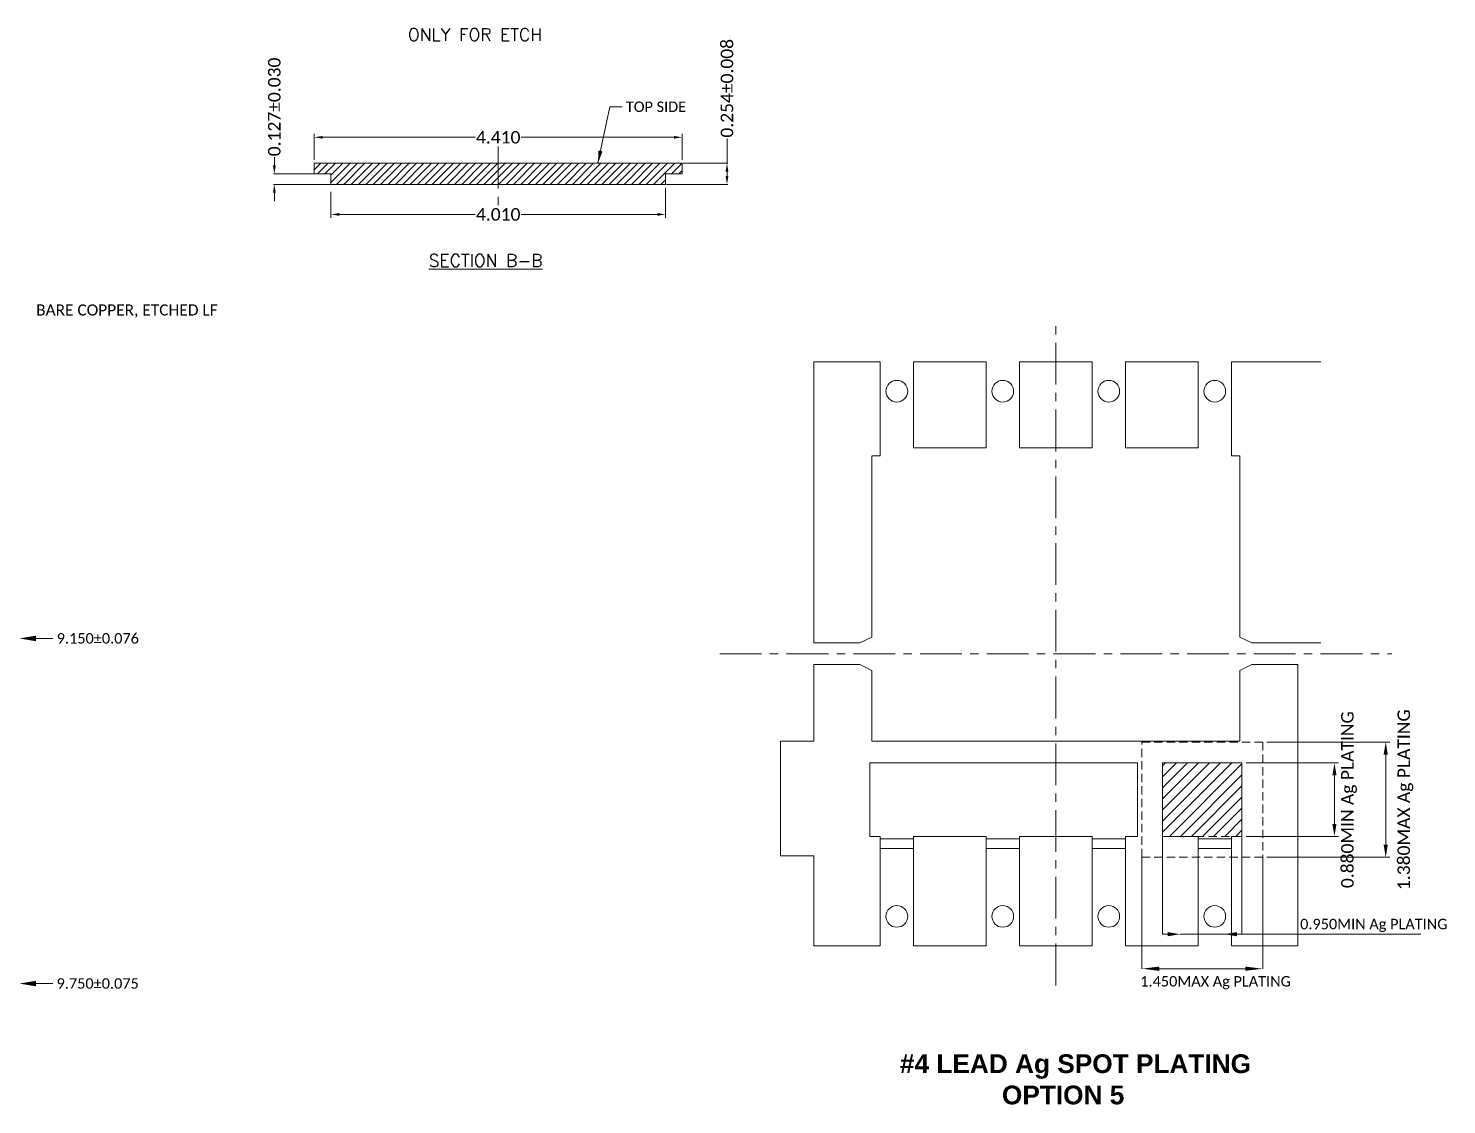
# Model space of a CAD drawing. Extents: x -92 to 604, y -481 to 70.
# Drawn here: x 163.2 to 503.1, y -480.7 to -222.8 of the extents above; entities that cross this region are included whole.
import ezdxf

# ---------------------------------------------------------------- set-up
doc = ezdxf.new("R2010")
doc.units = 0
doc.header["$LTSCALE"] = 8
doc.header["$MEASUREMENT"] = 0
doc.linetypes.add('CENTER', pattern=[2, 1.25, -0.25, 0.25, -0.25])
doc.linetypes.add('HIDDEN', pattern=[0.375, 0.25, -0.125])
doc.layers.get('0').update_dxf_attribs({"linetype": 'CONTINUOUS'})
doc.layers.get('DEFPOINTS').update_dxf_attribs({"linetype": 'CONTINUOUS'})
for name, color, linetype in [('CEN', 2, 'CENTER'), ('DIM', 7, 'CONTINUOUS'), ('LF-LINE', 1, 'CONTINUOUS')]:
    doc.layers.add(name, color=color, linetype=linetype)
doc.styles.add('ROMANS', font='ROMANS', dxfattribs={"height": 2.5})
doc.styles.add('SIMPLEX', font='SIMPLEX', dxfattribs={"height": 2.5})
doc.styles.get("Standard").update_dxf_attribs({"font": 'SIMPLEX', "height": 3})
doc.styles.add('样式 1', font='calibri.ttf', dxfattribs={"height": 2.5})
doc.styles.add('样式1', font='calibri.ttf', dxfattribs={"height": 3})
doc.dimstyles.new('DIM-B$0', dxfattribs={"dimscale": 4, "dimtxt": 0.1, "dimasz": 0.08, "dimexe": 0.05, "dimexo": 0.05, "dimgap": 0.06, "dimtad": 0, "dimdec": 3, "dimlfac": 2, "dimzin": 0, "dimdsep": 46, "dimtxsty": 'STANDARD', "dimcen": 0.05, "dimadec": 0, "dimazin": 0, "dimtfac": 1, "dimtdec": 3, "dimtofl": 0, "dimtmove": 2, "dimatfit": 3, "dimfxl": 1, "dimtolj": 1, "dimtzin": 0, "dimarcsym": 0})
doc.dimstyles.new('DIM-B(0.05)', dxfattribs={"dimscale": 4, "dimtxt": 3, "dimasz": 0.5, "dimexe": 0.05, "dimexo": 0.05, "dimgap": 0.06, "dimtad": 0, "dimdec": 3, "dimlfac": 0.05, "dimzin": 0, "dimdsep": 46, "dimtxsty": 'STANDARD', "dimcen": 0.05, "dimadec": 0, "dimazin": 0, "dimtfac": 1, "dimtdec": 3, "dimtofl": 0, "dimtmove": 2, "dimatfit": 3, "dimfxl": 1, "dimtolj": 1, "dimtzin": 0, "dimarcsym": 0})
doc.dimstyles.new('DIM-B(0.4)$0', dxfattribs={"dimscale": 4, "dimtxt": 3, "dimasz": 0.5, "dimexe": 0.05, "dimexo": 0.05, "dimgap": 0.06, "dimtad": 0, "dimdec": 3, "dimlfac": 0.4, "dimzin": 0, "dimdsep": 46, "dimtxsty": 'STANDARD', "dimcen": 0.05, "dimadec": 0, "dimazin": 0, "dimtfac": 1, "dimtdec": 3, "dimtofl": 0, "dimtmove": 2, "dimatfit": 3, "dimfxl": 1, "dimtolj": 1, "dimtzin": 0, "dimarcsym": 0})
doc.dimstyles.get("Standard").update_dxf_attribs({"dimtxt": 3, "dimasz": 0.18, "dimexe": 0.18, "dimexo": 0.0625, "dimgap": 0.09, "dimtad": 0, "dimtih": 1, "dimtoh": 1, "dimdec": 4, "dimzin": 0, "dimdsep": 46, "dimtxsty": 'STANDARD', "dimcen": 0.09, "dimadec": 0, "dimazin": 0, "dimtfac": 1, "dimtdec": 4, "dimtofl": 0, "dimtmove": 0, "dimatfit": 3, "dimfxl": 1, "dimtolj": 1, "dimtzin": 0, "dimarcsym": 0})

# ---------------------------------------------------------------- blocks, each defined once
blk = doc.blocks.new('*D0')
at = {"layer": 'DEFPOINTS', "color": 0, "transparency": 16777216}
for p in [(1503.96, -2627.27), (1494.21, -2629.06), (1503.96, -2638.79)]:
    blk.add_point(p, dxfattribs=at)
at = {"layer": 'DIM', "color": 0, "lineweight": 0, "transparency": 16777216}
for p, q in [((1503.96, -2627.27), (1503.96, -2639.79)), ((1494.21, -2629.06), (1494.21, -2639.79)), ((1490.21, -2638.79), (1486.21, -2638.79)), ((1507.96, -2638.79), (1511.96, -2638.79))]:
    blk.add_line(p, q, dxfattribs=at)
at = {"layer": 'DIM', "color": 0, "transparency": 16777216}
for points in [[(1490.21, -2639.46), (1490.21, -2638.13), (1494.21, -2638.79)], [(1507.96, -2638.13), (1507.96, -2639.46), (1503.96, -2638.79)]]:
    blk.add_solid(points, dxfattribs=at)
at = {"layer": 'DIM', "color": 0, "lineweight": 0, "transparency": 16777216, "insert": (1522.73, -2638.79), "char_height": 3, "attachment_point": 5}
blk.add_mtext('\\A1;\\fCalibri|b0|i0|c0|p0;\\H0.833333x;9.750%%p0.075', dxfattribs=at)
blk = doc.blocks.new('*D67')
at = {"color": 0, "lineweight": 0, "transparency": 16777216}
for p, q in [((1565.07, -2442.71), (1565.07, -2440.71)), ((1574.43, -2444.71), (1564.87, -2444.71)), ((1578.43, -2447.25), (1564.87, -2447.25)), ((1565.07, -2449.25), (1565.07, -2451.25))]:
    blk.add_line(p, q, dxfattribs=at)
at = {"color": 0, "transparency": 16777216}
for points in [[(1564.74, -2442.71), (1565.4, -2442.71), (1565.07, -2444.71)], [(1565.4, -2449.25), (1564.74, -2449.25), (1565.07, -2447.25)]]:
    blk.add_solid(points, dxfattribs=at)
at = {"layer": 'DEFPOINTS', "color": 0, "transparency": 16777216}
for p in [(1565.07, -2444.71), (1574.63, -2444.71), (1578.63, -2447.25)]:
    blk.add_point(p, dxfattribs=at)
at = {"color": 0, "lineweight": 0, "transparency": 16777216, "insert": (1565.07, -2428.68), "char_height": 3, "attachment_point": 5, "rotation": 90}
blk.add_mtext('\\A1;\\fCalibri|b0|i0|c0|p0;0.127%%p0.030', dxfattribs=at)
blk = doc.blocks.new('*D99')
at = {"color": 0, "lineweight": 0, "transparency": 16777216}
for p, q in [((1673.57, -2442.17), (1673.57, -2436.22)), ((1663.03, -2442.17), (1673.77, -2442.17)), ((1659.03, -2447.25), (1673.77, -2447.25)), ((1673.57, -2444.17), (1673.57, -2445.25))]:
    blk.add_line(p, q, dxfattribs=at)
at = {"color": 0, "transparency": 16777216}
for points in [[(1673.9, -2444.17), (1673.23, -2444.17), (1673.57, -2442.17)], [(1673.23, -2445.25), (1673.9, -2445.25), (1673.57, -2447.25)]]:
    blk.add_solid(points, dxfattribs=at)
at = {"layer": 'DEFPOINTS', "color": 0, "transparency": 16777216}
for p in [(1662.83, -2442.17), (1658.83, -2447.25), (1673.57, -2447.25)]:
    blk.add_point(p, dxfattribs=at)
at = {"color": 0, "lineweight": 0, "transparency": 16777216, "insert": (1673.57, -2424.21), "char_height": 3, "attachment_point": 5, "rotation": 90}
blk.add_mtext('\\A1;\\fCalibri|b0|i0|c0|p0;0.254%%p0.008', dxfattribs=at)
blk = doc.blocks.new('*D100')
at = {"color": 0, "lineweight": 0, "transparency": 16777216}
for p, q in [((1578.63, -2449.05), (1578.63, -2455.25)), ((1658.83, -2448.05), (1658.83, -2455.25)), ((1580.63, -2454.45), (1613.24, -2454.45)), ((1656.83, -2454.45), (1624.22, -2454.45))]:
    blk.add_line(p, q, dxfattribs=at)
at = {"color": 0, "transparency": 16777216}
for points in [[(1580.63, -2454.11), (1580.63, -2454.78), (1578.63, -2454.45)], [(1656.83, -2454.78), (1656.83, -2454.11), (1658.83, -2454.45)]]:
    blk.add_solid(points, dxfattribs=at)
at = {"layer": 'DEFPOINTS', "color": 0, "transparency": 16777216}
for p in [(1658.83, -2447.25), (1578.63, -2448.25), (1658.83, -2454.45)]:
    blk.add_point(p, dxfattribs=at)
at = {"color": 0, "lineweight": 0, "transparency": 16777216, "insert": (1618.73, -2454.45), "char_height": 3, "attachment_point": 5}
blk.add_mtext('\\A1;\\fCalibri|b0|i0|c0|p0;4.010', dxfattribs=at)
blk = doc.blocks.new('*D101')
at = {"color": 0, "lineweight": 0, "transparency": 16777216}
for p, q in [((1574.63, -2441.37), (1574.63, -2435.16)), ((1576.63, -2435.96), (1613.24, -2435.96)), ((1660.83, -2435.96), (1624.22, -2435.96)), ((1662.83, -2441.37), (1662.83, -2435.16))]:
    blk.add_line(p, q, dxfattribs=at)
at = {"color": 0, "transparency": 16777216}
for points in [[(1576.63, -2435.63), (1576.63, -2436.29), (1574.63, -2435.96)], [(1660.83, -2436.29), (1660.83, -2435.63), (1662.83, -2435.96)]]:
    blk.add_solid(points, dxfattribs=at)
at = {"layer": 'DEFPOINTS', "color": 0, "transparency": 16777216}
for p in [(1662.83, -2435.96), (1574.63, -2442.17), (1662.83, -2442.17)]:
    blk.add_point(p, dxfattribs=at)
at = {"color": 0, "lineweight": 0, "transparency": 16777216, "insert": (1618.73, -2435.96), "char_height": 3, "attachment_point": 5}
blk.add_mtext('\\A1;\\fCalibri|b0|i0|c0|p0;4.410', dxfattribs=at)
blk = doc.blocks.new('*D110')
at = {"layer": 'DEFPOINTS', "color": 0, "transparency": 16777216}
for p in [(1503.96, -2556.07), (1494.81, -2560.45), (1503.96, -2562.81)]:
    blk.add_point(p, dxfattribs=at)
at = {"layer": 'DIM', "color": 0, "lineweight": 0, "transparency": 16777216}
for p, q in [((1490.81, -2556.07), (1486.81, -2556.07)), ((1494.81, -2560.45), (1494.81, -2555.07)), ((1503.96, -2562.81), (1503.96, -2555.07)), ((1507.96, -2556.07), (1511.96, -2556.07))]:
    blk.add_line(p, q, dxfattribs=at)
at = {"layer": 'DIM', "color": 0, "transparency": 16777216}
for points in [[(1490.81, -2556.74), (1490.81, -2555.41), (1494.81, -2556.07)], [(1507.96, -2555.41), (1507.96, -2556.74), (1503.96, -2556.07)]]:
    blk.add_solid(points, dxfattribs=at)
at = {"layer": 'DIM', "color": 0, "lineweight": 0, "transparency": 16777216, "insert": (1522.76, -2556.07), "char_height": 3, "attachment_point": 5}
blk.add_mtext('\\A1;\\fCalibri|b0|i0|c0|p0;\\H0.833333x;9.150%%p0.076', dxfattribs=at)

msp = doc.modelspace()

# ---------------------------------------------------------------- hatches: boundary and pattern name
at = {"lineweight": 0}
h = msp.add_hatch(dxfattribs=at)
h.set_pattern_fill('ANSI31', color=256, scale=15)
h.set_pattern_definition([(45, (261.056, -265.9105), (-1.325825, 1.325825), [])])
h.paths.add_polyline_path([(435.06, -416.4399), (435.06, -398.8399), (454.06, -398.8399), (454.06, -416.4399)])
at = {"layer": 'DIM', "lineweight": 0}
h = msp.add_hatch(dxfattribs=at)
h.set_pattern_fill('ANSI31', color=256, scale=10, style=0)
h.set_pattern_definition([(45, (-315.9311, 2517.3396), (-0.8838835, 0.8838835), [])])
h.paths.add_polyline_path([(231.7213, -257.6297), (235.7213, -257.6297), (235.7213, -260.1697), (275.8213, -260.1697), (275.8213, -255.0897), (231.7213, -255.0897)])
h.paths.add_polyline_path([(275.8213, -255.0897), (275.8213, -260.1697), (315.9213, -260.1697), (315.9213, -257.6297), (319.9213, -257.6297), (319.9213, -255.0897)])

# ---------------------------------------------------------------- linework, layer by layer
at = {"lineweight": 0}
for p, q in [((231.7213, -255.0897), (319.9213, -255.0897)), ((231.7213, -255.0897), (231.7213, -257.6297)), ((231.7213, -257.6297), (235.7213, -257.6297)), ((235.7213, -257.6297), (235.7213, -260.1697)), ((319.9213, -257.6297), (315.9213, -257.6297)), ((315.9213, -257.6297), (315.9213, -260.1697)), ((319.9213, -255.0897), (319.9213, -257.6297)), ((315.9213, -260.1697), (235.7213, -260.1697)), ((365.36, -368.6799), (365.36, -325.2499)), ((375.36, -323.3499), (392.76, -323.3499)), ((418.16, -323.3499), (400.76, -323.3499)), ((443.56, -323.3499), (426.16, -323.3499)), ((453.56, -368.6799), (453.56, -325.2499)), ((362.46, -370.0799), (365.36, -368.6799)), ((456.46, -370.0799), (453.56, -368.6799)), ((351.46, -393.6399), (351.46, -375.2799)), ((365.36, -376.6799), (362.46, -375.2799)), ((365.36, -393.6399), (365.36, -376.6799)), ((453.56, -376.6799), (456.46, -375.2799)), ((453.56, -393.6399), (453.56, -376.6799)), ((343.46, -421.1399), (343.46, -393.6399)), ((343.46, -393.6399), (351.46, -393.6399)), ((351.46, -421.1399), (343.46, -421.1399)), ((351.46, -442.6799), (351.46, -421.1399)), ((367.36, -428.7228), (367.36, -442.6799)), ((375.36, -442.6799), (375.36, -430.9342)), ((392.76, -430.8697), (392.76, -442.6799)), ((400.76, -430.8417), (400.76, -442.6799)), ((418.16, -442.6799), (418.16, -430.851)), ((426.16, -442.6799), (426.16, -428.7438)), ((443.56, -428.5812), (443.56, -442.6799)), ((451.56, -442.6799), (451.56, -428.7421)), ((375.36, -442.6799), (392.76, -442.6799)), ((400.76, -442.6799), (418.16, -442.6799)), ((426.16, -442.6799), (443.56, -442.6799))]:
    msp.add_line(p, q, dxfattribs=at)
at = {"color": 7, "lineweight": 0}
for p, q in [((367.36, -302.6799), (351.46, -302.6799)), ((351.46, -302.6799), (351.46, -370.0799)), ((367.36, -325.2499), (367.36, -302.6799)), ((375.36, -302.6799), (375.36, -323.3499)), ((375.36, -302.6799), (392.76, -302.6799)), ((392.76, -323.3499), (392.76, -302.6799)), ((400.76, -323.3499), (400.76, -302.6799)), ((400.76, -302.6799), (418.16, -302.6799)), ((418.16, -302.6799), (418.16, -323.3499)), ((426.16, -323.3499), (426.16, -302.6799)), ((426.16, -302.6799), (443.56, -302.6799)), ((443.56, -302.6799), (443.56, -323.3499)), ((451.56, -325.2499), (451.56, -302.6799)), ((472.96, -302.6799), (451.56, -302.6799)), ((375.36, -320.2974), (375.36, -323.3499)), ((365.46, -325.2499), (367.36, -325.2499)), ((453.46, -325.2499), (451.56, -325.2499)), ((351.46, -370.0799), (362.46, -370.0799)), ((456.46, -370.0799), (472.96, -370.0799)), ((362.46, -375.2799), (351.46, -375.2799)), ((467.46, -375.2799), (456.46, -375.2799)), ((467.46, -442.6799), (467.46, -375.2799)), ((365.36, -393.6399), (453.56, -393.6399)), ((365.46, -393.6399), (453.46, -393.6399)), ((429.06, -398.8399), (364.86, -398.8399)), ((364.86, -398.8399), (364.86, -416.4399)), ((429.06, -416.4399), (429.06, -398.8399)), ((454.06, -398.8399), (435.06, -398.8399)), ((435.46, -398.8399), (435.06, -398.8399)), ((435.06, -398.8399), (435.06, -416.4399)), ((454.06, -416.4399), (454.06, -398.8399)), ((364.86, -416.4399), (367.36, -416.4399)), ((367.36, -416.4399), (367.36, -427.9924)), ((367.36, -417.0399), (375.36, -417.0399)), ((375.36, -427.9924), (375.36, -416.4399)), ((375.36, -416.4399), (392.76, -416.4399)), ((392.76, -416.4399), (392.76, -427.9924)), ((392.76, -417.0399), (400.76, -417.0399)), ((418.16, -416.4399), (400.76, -416.4399)), ((400.76, -416.4399), (400.76, -427.9924)), ((418.16, -427.9924), (418.16, -416.4399)), ((418.16, -417.0399), (426.16, -417.0399)), ((426.16, -425.9324), (426.16, -416.4399)), ((426.16, -416.4399), (429.06, -416.4399)), ((435.06, -416.4399), (443.56, -416.4399)), ((443.56, -416.4399), (443.56, -427.9924)), ((443.56, -417.0399), (451.56, -417.0399)), ((451.56, -427.9924), (451.56, -416.4399)), ((451.56, -416.4399), (454.06, -416.4399)), ((375.36, -419.3493), (367.36, -419.3493)), ((400.76, -419.3493), (392.76, -419.3493)), ((426.16, -419.3493), (418.16, -419.3493)), ((451.56, -419.3493), (443.56, -419.3493)), ((367.36, -425.9324), (367.36, -428.7228)), ((375.36, -430.9342), (375.36, -427.9924)), ((392.76, -427.9924), (392.76, -430.8697)), ((400.76, -427.9924), (400.76, -430.8417)), ((418.16, -430.851), (418.16, -427.9924)), ((426.16, -428.7438), (426.16, -425.9324)), ((443.56, -425.9324), (443.56, -428.5812)), ((451.56, -428.7421), (451.56, -425.9324)), ((367.36, -442.6799), (351.46, -442.6799)), ((451.56, -442.6799), (467.46, -442.6799))]:
    msp.add_line(p, q, dxfattribs=at)
at = {"color": 5, "lineweight": 0}
for p, q in [((460.06, -393.8399), (489.54, -393.8399)), ((488.54, -396.8399), (488.54, -418.4399)), ((455.06, -398.8399), (477.2508, -398.8399)), ((476.2508, -401.8399), (476.2508, -413.4399)), ((435.06, -416.4399), (435.06, -439.887)), ((454.06, -416.4399), (454.06, -439.887)), ((455.06, -416.4399), (477.2508, -416.4399)), ((430.06, -421.4399), (430.06, -448.1608)), ((459.06, -421.4399), (459.06, -448.1608)), ((460.06, -421.4399), (489.54, -421.4399)), ((436.26, -439.887), (435.06, -439.887)), ((439.26, -439.887), (451.86, -439.887)), ((454.06, -439.887), (452.86, -439.887)), ((454.06, -439.887), (496.9249, -439.887)), ((434.2379, -448.1608), (454.8821, -448.1608))]:
    msp.add_line(p, q, dxfattribs=at)
at = {"color": 3, "linetype": 'HIDDEN', "lineweight": 0}
for points in [[(430.06, -393.8399), (459.06, -393.8399), (459.06, -421.4399), (430.06, -421.4399)], [(435.06, -398.8399), (454.06, -398.8399), (454.06, -416.4399), (435.06, -416.4399)]]:
    msp.add_lwpolyline(points, close=True, dxfattribs=at)
at = {"color": 7, "lineweight": 0}
for centre in [(371.36, -309.7499), (396.76, -309.7499), (422.16, -309.7499), (447.56, -309.7499), (371.36, -435.6099), (396.76, -435.6099), (422.16, -435.6099), (447.56, -435.6099)]:
    msp.add_circle(centre, 2.6, dxfattribs=at)
at = {"color": 5, "lineweight": 0}
for points in [[(488.04, -396.8399), (489.04, -396.8399), (488.54, -393.8399)], [(475.7508, -401.8399), (476.7508, -401.8399), (476.2508, -398.8399)], [(475.7508, -413.4399), (476.7508, -413.4399), (476.2508, -416.4399)], [(488.04, -418.4399), (489.04, -418.4399), (488.54, -421.4399)], [(436.26, -439.387), (436.26, -440.387), (439.26, -439.887)], [(452.86, -439.387), (452.86, -440.387), (449.86, -439.887)], [(434.2379, -447.6608), (434.2379, -448.6608), (430.06, -448.1608)], [(454.8821, -447.6608), (454.8821, -448.6608), (459.06, -448.1608)]]:
    msp.add_solid(points, dxfattribs=at)
at = {"layer": 'CEN', "lineweight": 0}
for p, q in [((275.8213, -251.1193), (275.8213, -265.4222)), ((409.46, -452.1553), (409.46, -293.2045)), ((328.9439, -372.6799), (489.9761, -372.6799))]:
    msp.add_line(p, q, dxfattribs=at)

# ---------------------------------------------------------------- texts
at = {"color": 0, "lineweight": 0, "style": 'SIMPLEX'}
msp.add_text('ONLY FOR ETCH', height=3, dxfattribs=at).set_placement((254.1722, -225.7699))
at = {"color": 5, "lineweight": 0, "char_height": 3, "attachment_point": 5, "rotation": 90, "style": 'SIMPLEX'}
for s, insert in [('\\A1;\\fCalibri|b0|i0|c0|p0;0.880MIN Ag PLATING', (479.7483, -407.6399)), ('\\A1;\\fCalibri|b0|i0|c0|p0;1.380MAX Ag PLATING', (493.2643, -407.6399))]:
    msp.add_mtext(s, dxfattribs=dict(at, insert=insert))
at = {"color": 5, "lineweight": 0, "char_height": 2.5, "attachment_point": 5, "style": 'SIMPLEX'}
for s, insert in [('\\A1;\\fCalibri|b0|i0|c0|p0;0.950MIN Ag PLATING', (485.6822, -437.787)), ('\\A1;\\fCalibri|b0|i0|c0|p0;1.450MAX Ag PLATING', (447.76, -451.5111))]:
    msp.add_mtext(s, dxfattribs=dict(at, insert=insert))
at = {"layer": 'DIM', "style": '样式1'}
msp.add_text('BARE COPPER, ETCHED LF', height=2.67, dxfattribs=at).set_placement((165.0624, -291.599))
at = {"layer": 'DIM', "color": 5, "lineweight": 0, "insert": (306.4068, -240.3081), "char_height": 2.5, "attachment_point": 1, "style": 'SIMPLEX'}
msp.add_mtext('{\\fCalibri|b0|i0|c0|p0;TOP SIDE}', dxfattribs=at)
at = {"layer": 'LF-LINE', "color": 0, "lineweight": 0, "style": 'ROMANS'}
msp.add_text('%%USECTION B-B', height=3, dxfattribs=at).set_placement((259.1739, -279.9166))
at = {"layer": 'LF-LINE', "color": 0, "insert": (372.0976, -468.6737), "char_height": 4.5, "width": 135.882196, "attachment_point": 1, "style": '样式 1'}
msp.add_mtext('{\\fArial|b1|i0|c238|p34;#4\\fArial|b1|i0|c134|p34; \\fArial|b1|i0|c238|p34;LEAD Ag SPOT PLATING\\P\\fArial|b1|i0|c204|p34;         \\fArial|b1|i0|c134|p34;     \\fArial|b1|i0|c238|p34;OPTION \\fArial|b1|i0|c134|p34;5 }', dxfattribs=at)

# ---------------------------------------------------------------- dimensions: what is measured, and where the dimension line sits
at = {"color": 5, "lineweight": 0}
dim = msp.add_linear_dim(base=(330.6532, -260.1697), p1=(319.9213, -255.0897), p2=(315.9213, -260.1697), angle=90, text='\\fCalibri|b0|i0|c0|p0;<>', dimstyle='DIM-B(0.4)$0', override={"dimlfac": 0.05, "dimtxsty": 'STANDARD', "dimtol": 1, "dimtp": 0.008, "dimtm": 0.008, "dimtmove": 0, "dimlwd": 0, "dimlwe": 0, "dimarcsym": 1}, dxfattribs=at)
dim.commit()
dim.dimension.update_dxf_attribs({"geometry": '*D99', "text_midpoint": (330.6532, -237.1354), "dimtype": 128, "insert": (-1342.9137, 2187.0766)})
dim = msp.add_linear_dim(base=(222.1556, -257.6297), p1=(235.7213, -260.1697), p2=(231.7213, -257.6297), angle=90, text='\\fCalibri|b0|i0|c0|p0;<>', dimstyle='DIM-B(0.4)$0', override={"dimdec": 3, "dimlfac": 0.05, "dimtxsty": 'STANDARD', "dimtol": 1, "dimtp": 0.03, "dimtm": 0.03, "dimtmove": 0, "dimlwd": 0, "dimlwe": 0, "dimarcsym": 1}, dxfattribs=at)
dim.commit()
dim.dimension.update_dxf_attribs({"geometry": '*D67', "text_midpoint": (222.1556, -241.6031), "insert": (-1342.9137, 2187.0766)})
dim = msp.add_linear_dim(base=(319.9213, -248.8827), p1=(231.7213, -255.0897), p2=(319.9213, -255.0897), text='\\fCalibri|b0|i0|c0|p0;<>', dimstyle='DIM-B(0.05)', override={"dimexe": 0.2, "dimexo": 0.2, "dimtmove": 0, "dimlwd": 0, "dimlwe": 0}, dxfattribs=at)
dim.commit()
dim.dimension.update_dxf_attribs({"geometry": '*D101', "text_midpoint": (275.8213, -248.8827), "insert": (-1342.9137, 2187.0766)})
dim = msp.add_linear_dim(base=(315.9213, -267.3709), p1=(235.7213, -261.1697), p2=(315.9213, -260.1697), text='\\fCalibri|b0|i0|c0|p0;<>', dimstyle='DIM-B(0.05)', override={"dimexe": 0.2, "dimexo": 0.2, "dimtmove": 0, "dimlwd": 0, "dimlwe": 0}, dxfattribs=at)
dim.commit()
dim.dimension.update_dxf_attribs({"geometry": '*D100', "text_midpoint": (275.8213, -267.3709), "dimtype": 128, "insert": (-1342.9137, 2187.0766)})
at = {"layer": 'DIM', "color": 5, "lineweight": 0}
for base, p1, p2, override, picture, middle in [((161.0463, -368.998), (151.8963, -373.3705), (161.0463, -375.7325), {"dimscale": 1, "dimtxt": 3, "dimasz": 4, "dimexe": 1, "dimexo": 0, "dimgap": 1, "dimlfac": 1, "dimtxsty": 'STANDARD', "dimcen": 2, "dimtol": 1, "dimtp": 0.076, "dimtm": 0.076, "dimtmove": 0, "dimlwd": 0, "dimlwe": 0}, '*D110', (179.8492, -368.998)), ((161.0463, -451.7165), (151.2963, -441.9824), (161.0463, -440.1941), {"dimscale": 1, "dimtxt": 3, "dimasz": 4, "dimexe": 1, "dimexo": 0, "dimgap": 1, "dimdec": 3, "dimlfac": 1, "dimtxsty": 'STANDARD', "dimcen": 2, "dimtol": 1, "dimtp": 0.075, "dimtm": 0.075, "dimtmove": 0, "dimlwd": 0, "dimlwe": 0}, '*D0', (179.8117, -451.7165))]:
    dim = msp.add_linear_dim(base=base, p1=p1, p2=p2, text='\\fCalibri|b0|i0|c0|p0;\\H0.833333x;<>', dimstyle='DIM-B$0', override=override, dxfattribs=at)
    dim.commit()
    dim.dimension.update_dxf_attribs({"geometry": picture, "text_midpoint": middle, "insert": (-1342.9137, 2187.0766)})

# ---------------------------------------------------------------- leaders
at = {"layer": 'DIM', "color": 5, "lineweight": 0, "annotation_type": 0, "has_hookline": 1, "hookline_direction": 0, "text_width": 14.3635}
msp.add_leader([(299.7197, -255.0897), (302.5568, -241.5581), (305.5568, -241.5581)], dimstyle='Standard', override={"dimtxt": 2.5, "dimasz": 3, "dimexe": 1, "dimexo": 1, "dimgap": 0.85, "dimtad": 0, "dimtih": 0, "dimtoh": 0, "dimtxsty": 'SIMPLEX', "dimcen": 0, "dimtp": 0.002, "dimtm": 0.002, "dimtofl": 1, "dimatfit": 0, "dimlwd": 0}, dxfattribs=at)

doc.saveas('drawing.dxf')
